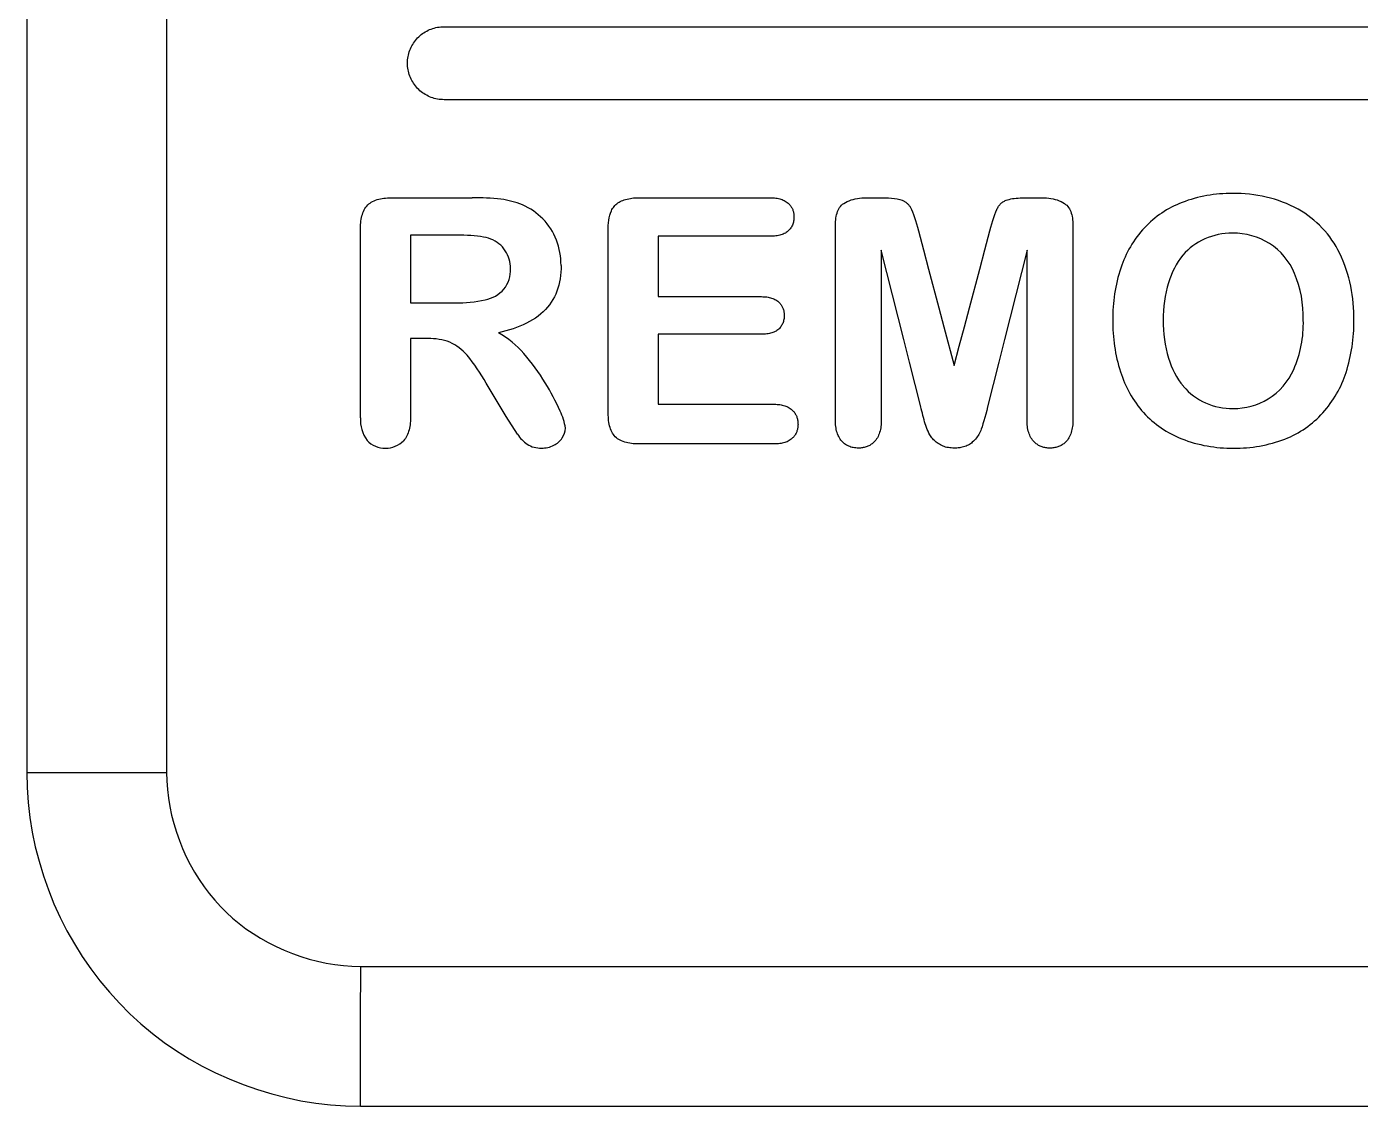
# Model space of a CAD drawing. Extents: x 0 to 290, y 0 to 931.
# Drawn here: x 182.75 to 189.14, y 790.02 to 795.19 of the extents above; entities that cross this region are included whole.
import ezdxf

# ---------------------------------------------------------------- set-up
doc = ezdxf.new("R2010")
doc.units = 0
doc.layers.add('-15N-THT. THIẾT BỊ ĐÓNG MỞ', color=40, linetype='CONTINUOUS')

# ---------------------------------------------------------------- blocks, each defined once
blk = doc.blocks.new('06 - N - SC VSD ATV630D55~D90N4')
at = {"layer": '-15N-THT. THIẾT BỊ ĐÓNG MỞ'}
for p, q in [((37.7499, 332.72), (37.7499, 325.92)), ((38.4207, 332.7194), (38.4207, 325.92)), ((39.711, 329.4906), (39.7187, 329.4922)), ((39.7187, 329.4922), (39.7265, 329.4934)), ((39.7265, 329.4934), (39.7343, 329.4943)), ((39.7343, 329.4943), (39.7421, 329.4948)), ((39.7421, 329.4948), (39.75, 329.495)), ((39.75, 329.495), (45.75, 329.495)), ((39.6085, 329.4229), (39.6132, 329.4291)), ((39.6132, 329.4291), (39.6182, 329.4352)), ((39.6182, 329.4352), (39.6235, 329.441)), ((39.6235, 329.441), (39.6291, 329.4465)), ((39.6291, 329.4465), (39.6348, 329.4518)), ((39.6348, 329.4518), (39.6409, 329.4568)), ((39.6409, 329.4568), (39.6471, 329.4615)), ((39.6471, 329.4615), (39.6535, 329.466)), ((39.6535, 329.466), (39.6602, 329.4701)), ((39.6602, 329.4701), (39.667, 329.474)), ((39.667, 329.474), (39.674, 329.4776)), ((39.674, 329.4776), (39.6811, 329.4808)), ((39.6811, 329.4808), (39.6884, 329.4838)), ((39.6884, 329.4838), (39.6958, 329.4864)), ((39.6958, 329.4864), (39.7034, 329.4886)), ((39.7034, 329.4886), (39.711, 329.4906)), ((39.5794, 329.359), (39.5814, 329.3666)), ((39.5814, 329.3666), (39.5836, 329.3741)), ((39.5836, 329.3741), (39.5862, 329.3816)), ((39.5862, 329.3816), (39.5892, 329.3888)), ((39.5892, 329.3888), (39.5924, 329.396)), ((39.5924, 329.396), (39.596, 329.403)), ((39.596, 329.403), (39.5998, 329.4098)), ((39.5998, 329.4098), (39.604, 329.4165)), ((39.604, 329.4165), (39.6085, 329.4229)), ((39.575, 329.32), (39.5752, 329.3279)), ((39.5752, 329.3121), (39.575, 329.32)), ((39.575, 329.32), (39.575, 329.32)), ((39.5752, 329.3279), (39.5757, 329.3357)), ((39.5757, 329.3043), (39.5752, 329.3121)), ((39.5757, 329.3357), (39.5766, 329.3435)), ((39.5766, 329.2965), (39.5757, 329.3043)), ((39.5766, 329.3435), (39.5778, 329.3513)), ((39.5778, 329.3513), (39.5794, 329.359)), ((39.5778, 329.2887), (39.5766, 329.2965)), ((39.5794, 329.281), (39.5778, 329.2887)), ((39.5814, 329.2734), (39.5794, 329.281)), ((39.5836, 329.2659), (39.5814, 329.2734)), ((39.5862, 329.2584), (39.5836, 329.2659)), ((39.5892, 329.2511), (39.5862, 329.2584)), ((39.5924, 329.244), (39.5892, 329.2511)), ((39.596, 329.237), (39.5924, 329.244)), ((39.5998, 329.2302), (39.596, 329.237)), ((39.604, 329.2235), (39.5998, 329.2302)), ((39.6085, 329.2171), (39.604, 329.2235)), ((39.6132, 329.2109), (39.6085, 329.2171)), ((39.6182, 329.2048), (39.6132, 329.2109)), ((39.6235, 329.1991), (39.6182, 329.2048)), ((39.6291, 329.1935), (39.6235, 329.1991)), ((39.6348, 329.1882), (39.6291, 329.1935)), ((39.6409, 329.1832), (39.6348, 329.1882)), ((39.6471, 329.1785), (39.6409, 329.1832)), ((39.6535, 329.174), (39.6471, 329.1785)), ((39.6602, 329.1698), (39.6535, 329.174)), ((39.667, 329.166), (39.6602, 329.1698)), ((39.674, 329.1624), (39.667, 329.166)), ((39.6811, 329.1592), (39.674, 329.1624)), ((39.6884, 329.1562), (39.6811, 329.1592)), ((39.6958, 329.1536), (39.6884, 329.1562)), ((39.7034, 329.1514), (39.6958, 329.1536)), ((39.711, 329.1495), (39.7034, 329.1514)), ((39.7187, 329.1479), (39.711, 329.1495)), ((39.7265, 329.1466), (39.7187, 329.1479)), ((39.7343, 329.1457), (39.7265, 329.1466)), ((39.7421, 329.1452), (39.7343, 329.1457)), ((39.75, 329.145), (39.7421, 329.1452)), ((45.75, 329.145), (39.75, 329.145)), ((39.75, 329.145), (39.75, 329.145)), ((39.4148, 328.6604), (39.4219, 328.6634)), ((39.4219, 328.6634), (39.4293, 328.6659)), ((39.4293, 328.6659), (39.437, 328.6681)), ((39.437, 328.6681), (39.445, 328.67)), ((39.445, 328.67), (39.4532, 328.6716)), ((39.4532, 328.6716), (39.4615, 328.6728)), ((39.4615, 328.6728), (39.4701, 328.6737)), ((39.4701, 328.6737), (39.4788, 328.6744)), ((39.4788, 328.6744), (39.4876, 328.6747)), ((39.4876, 328.6747), (39.4965, 328.6749)), ((39.4965, 328.6749), (39.8852, 328.6749)), ((39.4965, 328.6749), (39.4965, 328.6749)), ((39.8852, 328.6749), (39.8852, 328.6749)), ((40.0228, 328.6676), (40.0228, 328.6676)), ((40.5999, 328.6596), (40.6065, 328.6623)), ((40.6065, 328.6623), (40.6133, 328.6647)), ((40.6133, 328.6647), (40.6204, 328.6669)), ((40.6204, 328.6669), (40.6277, 328.6688)), ((40.6277, 328.6688), (40.6352, 328.6705)), ((40.6352, 328.6705), (40.643, 328.6718)), ((40.643, 328.6718), (40.6508, 328.673)), ((40.6508, 328.673), (40.6589, 328.6738)), ((40.6589, 328.6738), (40.667, 328.6744)), ((40.667, 328.6744), (40.6753, 328.6748)), ((40.6753, 328.6748), (40.6836, 328.6749)), ((40.6836, 328.6749), (41.3146, 328.6749)), ((40.6836, 328.6749), (40.6836, 328.6749)), ((41.3146, 328.6749), (41.3212, 328.6748)), ((41.3146, 328.6749), (41.3146, 328.6749)), ((41.3212, 328.6748), (41.3278, 328.6745)), ((41.3278, 328.6745), (41.3342, 328.674)), ((41.3342, 328.674), (41.3406, 328.6733)), ((41.3406, 328.6733), (41.3468, 328.6724)), ((41.3468, 328.6724), (41.3529, 328.6713)), ((41.3529, 328.6713), (41.3588, 328.6698)), ((41.3588, 328.6698), (41.3646, 328.6682)), ((41.3646, 328.6682), (41.3702, 328.6663)), ((41.3702, 328.6663), (41.3756, 328.6641)), ((41.3756, 328.6641), (41.3808, 328.6617)), ((41.3808, 328.6617), (41.3858, 328.6589)), ((41.6917, 328.6609), (41.7011, 328.6643)), ((41.7011, 328.6643), (41.7108, 328.6672)), ((41.7108, 328.6672), (41.7209, 328.6696)), ((41.7209, 328.6696), (41.7313, 328.6716)), ((41.7313, 328.6716), (41.7419, 328.673)), ((41.7419, 328.673), (41.7528, 328.6741)), ((41.7528, 328.6741), (41.7638, 328.6747)), ((41.7638, 328.6747), (41.7749, 328.6749)), ((41.7749, 328.6749), (41.849, 328.6749)), ((41.7749, 328.6749), (41.7749, 328.6749)), ((41.849, 328.6749), (41.8647, 328.6747)), ((41.849, 328.6749), (41.849, 328.6749)), ((41.8647, 328.6747), (41.88, 328.6741)), ((41.88, 328.6741), (41.8948, 328.6731)), ((41.8948, 328.6731), (41.909, 328.6715)), ((41.909, 328.6715), (41.9224, 328.6693)), ((41.9224, 328.6693), (41.9347, 328.6664)), ((41.9347, 328.6664), (41.9456, 328.6628)), ((41.9456, 328.6628), (41.9487, 328.6615)), ((41.9456, 328.6628), (41.9456, 328.6628)), ((41.9487, 328.6615), (41.9517, 328.6601)), ((42.436, 328.6593), (42.4398, 328.6611)), ((42.4398, 328.6611), (42.4438, 328.6628)), ((42.4438, 328.6628), (42.4506, 328.6652)), ((42.4438, 328.6628), (42.4438, 328.6628)), ((42.4506, 328.6652), (42.4579, 328.6673)), ((42.4579, 328.6673), (42.4658, 328.6691)), ((42.4658, 328.6691), (42.4741, 328.6706)), ((42.4741, 328.6706), (42.4829, 328.6718)), ((42.4829, 328.6718), (42.492, 328.6728)), ((42.492, 328.6728), (42.5014, 328.6736)), ((42.5014, 328.6736), (42.5111, 328.6742)), ((42.5111, 328.6742), (42.5209, 328.6746)), ((42.5209, 328.6746), (42.531, 328.6748)), ((42.531, 328.6748), (42.5411, 328.6749)), ((42.5411, 328.6749), (42.6152, 328.6749)), ((42.5411, 328.6749), (42.5411, 328.6749)), ((42.6152, 328.6749), (42.6263, 328.6747)), ((42.6152, 328.6749), (42.6152, 328.6749)), ((42.6263, 328.6747), (42.6372, 328.6741)), ((42.6372, 328.6741), (42.6479, 328.673)), ((42.6479, 328.673), (42.6584, 328.6716)), ((42.6584, 328.6716), (42.6687, 328.6695)), ((42.6687, 328.6695), (42.6788, 328.6671)), ((42.6788, 328.6671), (42.6885, 328.6642)), ((42.6885, 328.6642), (42.6979, 328.6607)), ((43.5287, 328.695), (43.5287, 328.695)), ((39.3586, 328.5952), (39.3612, 328.6026)), ((39.3612, 328.6026), (39.3641, 328.6098)), ((39.3641, 328.6098), (39.3674, 328.6166)), ((39.3674, 328.6166), (39.3711, 328.6232)), ((39.3711, 328.6232), (39.3752, 328.6293)), ((39.3752, 328.6293), (39.3797, 328.635)), ((39.3797, 328.635), (39.3846, 328.6402)), ((39.3846, 328.6402), (39.3898, 328.6451)), ((39.3846, 328.6403), (39.3846, 328.6403)), ((39.3898, 328.6451), (39.3955, 328.6495)), ((39.3955, 328.6495), (39.4015, 328.6535)), ((39.4015, 328.6535), (39.408, 328.6572)), ((39.408, 328.6572), (39.4148, 328.6604)), ((40.1259, 328.6404), (40.1259, 328.6404)), ((40.5443, 328.5907), (40.5478, 328.6018)), ((40.5478, 328.6018), (40.5521, 328.6122)), ((40.5521, 328.6122), (40.5549, 328.6179)), ((40.5521, 328.6123), (40.5521, 328.6123)), ((40.5549, 328.6179), (40.558, 328.6233)), ((40.558, 328.6233), (40.5615, 328.6285)), ((40.5615, 328.6285), (40.5653, 328.6334)), ((40.5653, 328.6334), (40.5694, 328.6381)), ((40.5694, 328.6381), (40.5738, 328.6424)), ((40.5738, 328.6424), (40.5785, 328.6465)), ((40.5785, 328.6465), (40.5835, 328.6503)), ((40.5835, 328.6503), (40.5887, 328.6537)), ((40.5887, 328.6537), (40.5942, 328.6568)), ((40.5942, 328.6568), (40.5999, 328.6596)), ((40.5999, 328.6596), (40.5999, 328.6596)), ((41.3858, 328.6589), (41.3905, 328.6559)), ((41.3905, 328.6559), (41.3949, 328.6526)), ((41.3949, 328.6526), (41.3991, 328.6491)), ((41.3991, 328.6491), (41.4019, 328.6464)), ((41.3991, 328.6491), (41.3991, 328.6491)), ((41.4019, 328.6464), (41.4046, 328.6437)), ((41.4046, 328.6437), (41.4072, 328.6407)), ((41.4072, 328.6407), (41.4096, 328.6377)), ((41.4096, 328.6377), (41.4119, 328.6347)), ((41.4119, 328.6347), (41.414, 328.6315)), ((41.414, 328.6315), (41.416, 328.6283)), ((41.416, 328.6283), (41.4178, 328.6249)), ((41.4178, 328.6249), (41.4195, 328.6215)), ((41.4195, 328.6215), (41.421, 328.618)), ((41.421, 328.618), (41.4223, 328.6144)), ((41.4223, 328.6144), (41.4235, 328.6106)), ((41.4235, 328.6106), (41.4245, 328.6069)), ((41.4245, 328.6069), (41.4254, 328.6031)), ((41.4254, 328.6031), (41.4261, 328.5992)), ((41.4261, 328.5992), (41.4266, 328.5952)), ((41.6314, 328.5938), (41.6335, 328.6014)), ((41.6335, 328.6014), (41.636, 328.6086)), ((41.636, 328.6086), (41.6389, 328.6155)), ((41.6389, 328.6155), (41.6423, 328.6219)), ((41.6423, 328.6219), (41.6462, 328.628)), ((41.6462, 328.628), (41.6505, 328.6337)), ((41.6505, 328.6337), (41.6553, 328.6389)), ((41.6553, 328.6389), (41.6605, 328.6436)), ((41.6605, 328.6436), (41.6662, 328.6477)), ((41.6662, 328.6477), (41.6743, 328.6526)), ((41.6662, 328.6477), (41.6662, 328.6477)), ((41.6743, 328.6526), (41.6828, 328.657)), ((41.6828, 328.657), (41.6917, 328.6609)), ((41.9517, 328.6601), (41.9547, 328.6585)), ((41.9547, 328.6585), (41.9576, 328.6568)), ((41.9576, 328.6568), (41.9605, 328.6551)), ((41.9605, 328.6551), (41.9632, 328.6532)), ((41.9632, 328.6532), (41.9659, 328.6512)), ((41.9659, 328.6512), (41.9685, 328.6491)), ((41.9685, 328.6491), (41.971, 328.6469)), ((41.971, 328.6469), (41.9734, 328.6446)), ((41.9734, 328.6446), (41.9757, 328.6421)), ((41.9757, 328.6421), (41.9779, 328.6396)), ((41.9779, 328.6396), (41.98, 328.637)), ((41.98, 328.637), (41.982, 328.6343)), ((41.982, 328.6343), (41.984, 328.6315)), ((41.984, 328.6315), (41.9858, 328.6285)), ((41.9858, 328.6285), (41.9875, 328.6255)), ((41.9875, 328.6255), (41.9891, 328.6225)), ((41.9891, 328.6225), (41.9906, 328.6194)), ((41.9906, 328.6194), (41.9955, 328.6078)), ((41.9906, 328.6193), (41.9906, 328.6193)), ((41.9955, 328.6078), (42.0003, 328.5949)), ((42.3897, 328.5948), (42.3946, 328.6078)), ((42.3946, 328.6078), (42.3995, 328.6194)), ((42.3995, 328.6194), (42.4014, 328.6233)), ((42.3995, 328.6193), (42.3995, 328.6193)), ((42.4014, 328.6233), (42.4035, 328.6271)), ((42.4035, 328.6271), (42.4057, 328.6308)), ((42.4057, 328.6308), (42.408, 328.6344)), ((42.408, 328.6344), (42.4106, 328.6378)), ((42.4106, 328.6378), (42.4132, 328.6411)), ((42.4132, 328.6411), (42.416, 328.6442)), ((42.416, 328.6442), (42.419, 328.6471)), ((42.419, 328.6471), (42.4221, 328.6499)), ((42.4221, 328.6499), (42.4254, 328.6525)), ((42.4254, 328.6525), (42.4288, 328.655)), ((42.4288, 328.655), (42.4324, 328.6572)), ((42.4324, 328.6572), (42.436, 328.6593)), ((42.6979, 328.6607), (42.707, 328.6567)), ((42.707, 328.6567), (42.7156, 328.6523)), ((42.7156, 328.6523), (42.7237, 328.6473)), ((42.7237, 328.6473), (42.7293, 328.6432)), ((42.7237, 328.6473), (42.7237, 328.6473)), ((42.7293, 328.6432), (42.7345, 328.6387)), ((42.7345, 328.6387), (42.7393, 328.6335)), ((42.7393, 328.6335), (42.7436, 328.6279)), ((42.7436, 328.6279), (42.7474, 328.6218)), ((42.7474, 328.6218), (42.7509, 328.6153)), ((42.7509, 328.6153), (42.7538, 328.6084)), ((42.7538, 328.6084), (42.7564, 328.6012)), ((42.7564, 328.6012), (42.7585, 328.5937)), ((43.2872, 328.6523), (43.2872, 328.6523)), ((43.8434, 328.6202), (43.8434, 328.6202)), ((39.35, 328.5284), (39.3501, 328.5373)), ((39.3501, 328.5373), (39.3505, 328.5461)), ((39.3505, 328.5461), (39.3511, 328.5547)), ((39.3511, 328.5547), (39.352, 328.5632)), ((39.352, 328.5632), (39.3532, 328.5715)), ((39.3532, 328.5715), (39.3547, 328.5796)), ((39.3547, 328.5796), (39.3565, 328.5875)), ((39.3565, 328.5875), (39.3586, 328.5952)), ((40.2238, 328.5733), (40.2238, 328.5733)), ((40.5371, 328.5284), (40.5374, 328.5415)), ((40.5374, 328.5415), (40.5382, 328.5543)), ((40.5382, 328.5543), (40.5396, 328.5669)), ((40.5396, 328.5669), (40.5416, 328.579)), ((40.5416, 328.579), (40.5443, 328.5907)), ((41.4148, 328.5347), (41.4121, 328.5304)), ((41.4172, 328.539), (41.4148, 328.5347)), ((41.4194, 328.5434), (41.4172, 328.539)), ((41.4213, 328.548), (41.4194, 328.5434)), ((41.4229, 328.5527), (41.4213, 328.548)), ((41.4243, 328.5575), (41.4229, 328.5527)), ((41.4254, 328.5625), (41.4243, 328.5575)), ((41.4262, 328.5675), (41.4254, 328.5625)), ((41.4268, 328.5727), (41.4262, 328.5675)), ((41.4266, 328.5952), (41.427, 328.5912)), ((41.4271, 328.5779), (41.4268, 328.5727)), ((41.427, 328.5912), (41.4272, 328.5872)), ((41.4273, 328.5831), (41.4271, 328.5779)), ((41.4272, 328.5872), (41.4273, 328.5831)), ((41.4273, 328.5831), (41.4273, 328.5831)), ((41.6261, 328.5437), (41.6262, 328.5524)), ((41.6261, 327.6101), (41.6261, 328.5437)), ((41.6261, 328.5437), (41.6261, 328.5437)), ((41.6262, 328.5524), (41.6266, 328.561)), ((41.6266, 328.561), (41.6273, 328.5695)), ((41.6273, 328.5695), (41.6283, 328.5778)), ((41.6283, 328.5778), (41.6297, 328.5859)), ((41.6297, 328.5859), (41.6314, 328.5938)), ((42.0003, 328.5949), (42.005, 328.5807)), ((42.005, 328.5807), (42.0097, 328.5657)), ((42.0097, 328.5657), (42.0144, 328.55)), ((42.0144, 328.55), (42.019, 328.5337)), ((42.019, 328.5337), (42.0236, 328.5171)), ((42.3665, 328.5171), (42.371, 328.5338)), ((42.371, 328.5338), (42.3756, 328.55)), ((42.3756, 328.55), (42.3802, 328.5657)), ((42.3802, 328.5657), (42.3849, 328.5807)), ((42.3849, 328.5807), (42.3897, 328.5948)), ((42.7585, 328.5937), (42.7603, 328.5859)), ((42.7603, 328.5859), (42.7617, 328.5777)), ((42.7617, 328.5777), (42.7628, 328.5694)), ((42.7628, 328.5694), (42.7635, 328.561)), ((42.7635, 328.561), (42.7639, 328.5524)), ((42.7639, 328.5524), (42.7641, 328.5437)), ((42.7641, 328.5437), (42.7641, 327.6101)), ((42.7641, 328.5437), (42.7641, 328.5437)), ((39.35, 327.6206), (39.35, 328.5284)), ((39.35, 328.5284), (39.35, 328.5284)), ((39.589, 328.4954), (39.589, 328.4954)), ((39.589, 328.4954), (39.589, 328.1711)), ((39.8096, 328.4954), (39.589, 328.4954)), ((39.8096, 328.4954), (39.8096, 328.4954)), ((39.8273, 328.4953), (39.8096, 328.4954)), ((39.8447, 328.495), (39.8273, 328.4953)), ((39.8618, 328.4944), (39.8447, 328.495)), ((39.8785, 328.4935), (39.8618, 328.4944)), ((39.8948, 328.4924), (39.8785, 328.4935)), ((39.9104, 328.4909), (39.8948, 328.4924)), ((39.9254, 328.4891), (39.9104, 328.4909)), ((39.9394, 328.4868), (39.9254, 328.4891)), ((39.9523, 328.4841), (39.9394, 328.4868)), ((39.964, 328.4809), (39.9523, 328.4841)), ((39.9743, 328.4772), (39.964, 328.4809)), ((39.9743, 328.4772), (39.9743, 328.4772)), ((40.2884, 328.4721), (40.2884, 328.4721)), ((40.5371, 327.6415), (40.5371, 328.5284)), ((40.5371, 328.5284), (40.5371, 328.5284)), ((41.3146, 328.4906), (40.7762, 328.4906)), ((40.7762, 328.4906), (40.7762, 328.2009)), ((40.7762, 328.4906), (40.7762, 328.4906)), ((41.3212, 328.4906), (41.3146, 328.4906)), ((41.3146, 328.4906), (41.3146, 328.4906)), ((41.3277, 328.4909), (41.3212, 328.4906)), ((41.3342, 328.4914), (41.3277, 328.4909)), ((41.3405, 328.4921), (41.3342, 328.4914)), ((41.3468, 328.4929), (41.3405, 328.4921)), ((41.3529, 328.494), (41.3468, 328.4929)), ((41.3589, 328.4953), (41.3529, 328.494)), ((41.3647, 328.4969), (41.3589, 328.4953)), ((41.3704, 328.4988), (41.3647, 328.4969)), ((41.3758, 328.5008), (41.3704, 328.4988)), ((41.3809, 328.5032), (41.3758, 328.5008)), ((41.3859, 328.5058), (41.3809, 328.5032)), ((41.3905, 328.5088), (41.3859, 328.5058)), ((41.395, 328.512), (41.3905, 328.5088)), ((41.3991, 328.5156), (41.395, 328.512)), ((41.4027, 328.519), (41.3991, 328.5156)), ((41.3991, 328.5155), (41.3991, 328.5155)), ((41.4061, 328.5226), (41.4027, 328.519)), ((41.4092, 328.5265), (41.4061, 328.5226)), ((41.4121, 328.5304), (41.4092, 328.5265)), ((42.0236, 328.5171), (42.0481, 328.4248)), ((42.0236, 328.5171), (42.0236, 328.5171)), ((42.342, 328.4248), (42.3665, 328.5171)), ((42.3665, 328.5171), (42.3665, 328.5171)), ((43.1067, 328.531), (43.1067, 328.531)), ((43.3959, 328.4777), (43.3959, 328.4777)), ((43.5287, 328.5051), (43.5287, 328.5051)), ((40.0435, 328.4212), (40.0435, 328.4212)), ((41.8458, 328.4246), (41.8458, 328.4246)), ((41.8998, 328.2098), (41.8458, 328.4245)), ((41.8458, 328.4245), (41.8458, 327.6101)), ((42.0481, 328.4248), (42.0726, 328.3325)), ((42.3175, 328.3325), (42.342, 328.4248)), ((42.5444, 328.4245), (42.4903, 328.2098)), ((42.5444, 328.4246), (42.5444, 328.4246)), ((42.5444, 327.6101), (42.5444, 328.4245)), ((43.7065, 328.456), (43.7065, 328.456)), ((44.043, 328.4085), (44.043, 328.4085)), ((40.311, 328.3505), (40.3107, 328.3343)), ((40.311, 328.3505), (40.311, 328.3505)), ((43.2914, 328.3995), (43.2914, 328.3995)), ((40.0687, 328.3352), (40.0687, 328.3352)), ((40.3061, 328.2867), (40.3033, 328.2714)), ((40.3083, 328.3024), (40.3061, 328.2867)), ((40.3098, 328.3182), (40.3083, 328.3024)), ((40.3107, 328.3343), (40.3098, 328.3182)), ((42.0726, 328.3325), (42.1216, 328.1478)), ((42.2685, 328.1478), (42.3175, 328.3325)), ((42.9935, 328.3377), (42.9935, 328.3377)), ((43.826, 328.3125), (43.826, 328.3125)), ((40.0373, 328.2362), (40.0373, 328.2362)), ((40.2852, 328.2135), (40.2788, 328.2)), ((40.2908, 328.2275), (40.2852, 328.2135)), ((40.2957, 328.2418), (40.2908, 328.2275)), ((40.2999, 328.2564), (40.2957, 328.2418)), ((40.3033, 328.2714), (40.2999, 328.2564)), ((43.222, 328.2676), (43.222, 328.2676)), ((39.589, 328.1711), (39.589, 328.1711)), ((39.589, 328.1711), (39.8031, 328.1711)), ((39.8031, 328.1711), (39.8031, 328.1711)), ((39.948, 328.1856), (39.948, 328.1856)), ((40.2462, 328.1505), (40.2363, 328.1395)), ((40.2554, 328.1621), (40.2462, 328.1505)), ((40.2639, 328.1742), (40.2554, 328.1621)), ((40.2717, 328.1869), (40.2639, 328.1742)), ((40.2788, 328.2), (40.2717, 328.1869)), ((40.7762, 328.2009), (41.2719, 328.2009)), ((40.7762, 328.2008), (40.7762, 328.2008)), ((41.2719, 328.2009), (41.2783, 328.2007)), ((41.2719, 328.2008), (41.2719, 328.2008)), ((41.2783, 328.2007), (41.2846, 328.2004)), ((41.2846, 328.2004), (41.2908, 328.1999)), ((41.2908, 328.1999), (41.2969, 328.1993)), ((41.2969, 328.1993), (41.3029, 328.1984)), ((41.3029, 328.1984), (41.3087, 328.1972)), ((41.3087, 328.1972), (41.3144, 328.1958)), ((41.3144, 328.1958), (41.32, 328.1943)), ((41.32, 328.1943), (41.3254, 328.1924)), ((41.3254, 328.1924), (41.3306, 328.1903)), ((41.3306, 328.1903), (41.3356, 328.1879)), ((41.3356, 328.1879), (41.3404, 328.1853)), ((41.3404, 328.1853), (41.345, 328.1824)), ((41.345, 328.1824), (41.3492, 328.1792)), ((41.3492, 328.1792), (41.3532, 328.1759)), ((41.3532, 328.1759), (41.3559, 328.1733)), ((41.3532, 328.1759), (41.3532, 328.1759)), ((41.3559, 328.1733), (41.3586, 328.1706)), ((41.3586, 328.1706), (41.361, 328.1678)), ((41.361, 328.1678), (41.3634, 328.1649)), ((41.3634, 328.1649), (41.3656, 328.1619)), ((41.3656, 328.1619), (41.3677, 328.1588)), ((41.3677, 328.1588), (41.3696, 328.1556)), ((41.3696, 328.1556), (41.3713, 328.1523)), ((41.3713, 328.1523), (41.3729, 328.149)), ((41.9268, 328.1024), (41.8998, 328.2098)), ((42.4903, 328.2098), (42.4633, 328.1024)), ((40.1741, 328.0894), (40.1598, 328.081)), ((40.1878, 328.0983), (40.1741, 328.0894)), ((40.2009, 328.1078), (40.1878, 328.0983)), ((40.2134, 328.1178), (40.2009, 328.1078)), ((40.2252, 328.1283), (40.2134, 328.1178)), ((40.2363, 328.1395), (40.2252, 328.1283)), ((40.2363, 328.1395), (40.2363, 328.1395)), ((41.3729, 328.149), (41.3744, 328.1455)), ((41.3744, 328.1455), (41.3757, 328.142)), ((41.3757, 328.142), (41.3769, 328.1384)), ((41.3778, 328.0867), (41.3765, 328.082)), ((41.3769, 328.1384), (41.3779, 328.1347)), ((41.3788, 328.0915), (41.3778, 328.0867)), ((41.3779, 328.1347), (41.3787, 328.1309)), ((41.3787, 328.1309), (41.3794, 328.1271)), ((41.3796, 328.0964), (41.3788, 328.0915)), ((41.3794, 328.1271), (41.3799, 328.1233)), ((41.3802, 328.1013), (41.3796, 328.0964)), ((41.3799, 328.1233), (41.3803, 328.1194)), ((41.3805, 328.1064), (41.3802, 328.1013)), ((41.3803, 328.1194), (41.3805, 328.1155)), ((41.3805, 328.1155), (41.3806, 328.1115)), ((41.3806, 328.1115), (41.3805, 328.1064)), ((41.3806, 328.1115), (41.3806, 328.1115)), ((41.9538, 327.995), (41.9268, 328.1024)), ((42.1216, 328.1478), (42.1461, 328.0555)), ((42.244, 328.0555), (42.2685, 328.1478)), ((42.4633, 328.1024), (42.4363, 327.995)), ((42.9548, 328.0882), (42.9548, 328.0882)), ((43.1971, 328.0882), (43.1971, 328.0882)), ((43.8683, 328.0882), (43.8683, 328.0882)), ((44.1106, 328.0865), (44.1106, 328.0865)), ((40.0288, 328.0319), (40.0108, 328.0278)), ((40.0108, 328.0278), (40.0108, 328.0278)), ((40.0465, 328.0365), (40.0288, 328.0319)), ((40.0639, 328.0414), (40.0465, 328.0365)), ((40.081, 328.0468), (40.0639, 328.0414)), ((40.0976, 328.0527), (40.081, 328.0468)), ((40.1139, 328.059), (40.0976, 328.0527)), ((40.1297, 328.0658), (40.1139, 328.059)), ((40.145, 328.0732), (40.1297, 328.0658)), ((40.1598, 328.081), (40.145, 328.0732)), ((41.2973, 328.022), (41.2911, 328.0214)), ((41.3034, 328.0229), (41.2973, 328.022)), ((41.3094, 328.024), (41.3034, 328.0229)), ((41.3152, 328.0253), (41.3094, 328.024)), ((41.3208, 328.0269), (41.3152, 328.0253)), ((41.3263, 328.0287), (41.3208, 328.0269)), ((41.3315, 328.0308), (41.3263, 328.0287)), ((41.3365, 328.0332), (41.3315, 328.0308)), ((41.3413, 328.0359), (41.3365, 328.0332)), ((41.3458, 328.0388), (41.3413, 328.0359)), ((41.3501, 328.042), (41.3458, 328.0388)), ((41.354, 328.0455), (41.3501, 328.042)), ((41.3574, 328.0489), (41.354, 328.0455)), ((41.354, 328.0455), (41.354, 328.0455)), ((41.3607, 328.0525), (41.3574, 328.0489)), ((41.3637, 328.0563), (41.3607, 328.0525)), ((41.3664, 328.0603), (41.3637, 328.0563)), ((41.3689, 328.0644), (41.3664, 328.0603)), ((41.3712, 328.0686), (41.3689, 328.0644)), ((41.3733, 328.0729), (41.3712, 328.0686)), ((41.375, 328.0774), (41.3733, 328.0729)), ((41.3765, 328.082), (41.375, 328.0774)), ((42.1461, 328.0555), (42.1951, 327.8708)), ((42.2196, 327.9632), (42.244, 328.0555)), ((39.6727, 327.9996), (39.589, 327.9996)), ((39.589, 327.9996), (39.589, 327.6206)), ((39.589, 327.9996), (39.589, 327.9996)), ((39.6727, 327.9996), (39.6727, 327.9996)), ((39.7781, 327.9826), (39.7781, 327.9826)), ((41.2719, 328.0206), (40.7762, 328.0206)), ((40.7762, 328.0206), (40.7762, 327.6849)), ((40.7762, 328.0206), (40.7762, 328.0206)), ((41.2784, 328.0206), (41.2719, 328.0206)), ((41.2719, 328.0206), (41.2719, 328.0206)), ((41.2848, 328.0209), (41.2784, 328.0206)), ((41.2911, 328.0214), (41.2848, 328.0209)), ((41.9809, 327.8876), (41.9538, 327.995)), ((42.1951, 327.8708), (42.2196, 327.9632)), ((42.4363, 327.995), (42.4093, 327.8876)), ((39.8603, 327.9199), (39.8603, 327.9199)), ((40.1321, 327.9278), (40.1321, 327.9278)), ((43.2219, 327.9062), (43.2219, 327.9062)), ((42.0079, 327.7803), (41.9809, 327.8876)), ((42.1951, 327.8709), (42.1951, 327.8709)), ((42.4093, 327.8876), (42.3823, 327.7803)), ((42.9917, 327.841), (42.9917, 327.841)), ((43.8226, 327.8523), (43.8226, 327.8523)), ((44.0733, 327.8379), (44.0733, 327.8379)), ((40.0486, 327.627), (39.9528, 327.7863)), ((39.9528, 327.7863), (39.9528, 327.7863)), ((40.2353, 327.7872), (40.2353, 327.7872)), ((42.0349, 327.6728), (42.0079, 327.7803)), ((42.3823, 327.7803), (42.3552, 327.6728)), ((43.2937, 327.7711), (43.2937, 327.7711)), ((43.7001, 327.7107), (43.7001, 327.7107)), ((40.3061, 327.6527), (40.3061, 327.6527)), ((40.5372, 327.6326), (40.5371, 327.6415)), ((40.5371, 327.6415), (40.5371, 327.6415)), ((40.7762, 327.6849), (41.3331, 327.6849)), ((40.7762, 327.6849), (40.7762, 327.6849)), ((41.3331, 327.6849), (41.3397, 327.6849)), ((41.3331, 327.6849), (41.3331, 327.6849)), ((41.3397, 327.6849), (41.3462, 327.6846)), ((41.3462, 327.6846), (41.3526, 327.6841)), ((41.3526, 327.6841), (41.3589, 327.6833)), ((41.3589, 327.6833), (41.3651, 327.6824)), ((41.3651, 327.6824), (41.3711, 327.6812)), ((41.3711, 327.6812), (41.377, 327.6797)), ((41.377, 327.6797), (41.3828, 327.678)), ((41.3828, 327.678), (41.3884, 327.6761)), ((41.3884, 327.6761), (41.3938, 327.6738)), ((41.3938, 327.6738), (41.3991, 327.6713)), ((41.3991, 327.6713), (41.4041, 327.6684)), ((41.4041, 327.6684), (41.4088, 327.6654)), ((41.4088, 327.6654), (41.4134, 327.662)), ((41.4134, 327.662), (41.4176, 327.6584)), ((41.4176, 327.6584), (41.4206, 327.6556)), ((41.4176, 327.6584), (41.4176, 327.6584)), ((41.4206, 327.6556), (41.4234, 327.6526)), ((41.4234, 327.6526), (41.426, 327.6496)), ((41.426, 327.6496), (41.4286, 327.6465)), ((41.4286, 327.6465), (41.4309, 327.6432)), ((41.4309, 327.6432), (41.4331, 327.6399)), ((41.4331, 327.6399), (41.4352, 327.6365)), ((42.0349, 327.6729), (42.0349, 327.6729)), ((42.0376, 327.6624), (42.0349, 327.6728)), ((42.0402, 327.652), (42.0376, 327.6624)), ((42.0428, 327.6417), (42.0402, 327.652)), ((42.0454, 327.6315), (42.0428, 327.6417)), ((42.3463, 327.6384), (42.3419, 327.6219)), ((42.3508, 327.6554), (42.3463, 327.6384)), ((42.3552, 327.6728), (42.3508, 327.6554)), ((42.3552, 327.6729), (42.3552, 327.6729)), ((43.1025, 327.6451), (43.1025, 327.6451)), ((43.3999, 327.6914), (43.3999, 327.6914)), ((43.5319, 327.6648), (43.5319, 327.6648)), ((43.9623, 327.6441), (43.9623, 327.6441)), ((39.35, 327.6206), (39.35, 327.6206)), ((39.5859, 327.5784), (39.5844, 327.5704)), ((39.5871, 327.5865), (39.5859, 327.5784)), ((39.5879, 327.5948), (39.5871, 327.5865)), ((39.5886, 327.6033), (39.5879, 327.5948)), ((39.5889, 327.6119), (39.5886, 327.6033)), ((39.589, 327.6205), (39.5889, 327.6119)), ((39.589, 327.6206), (39.589, 327.6206)), ((40.1017, 327.5417), (40.0486, 327.627)), ((40.0486, 327.627), (40.0486, 327.627)), ((40.5376, 327.6238), (40.5372, 327.6326)), ((40.5382, 327.6152), (40.5376, 327.6238)), ((40.5391, 327.6066), (40.5382, 327.6152)), ((40.5403, 327.5983), (40.5391, 327.6066)), ((40.5418, 327.59), (40.5403, 327.5983)), ((40.5436, 327.582), (40.5418, 327.59)), ((40.5457, 327.5743), (40.5436, 327.582)), ((41.4352, 327.6365), (41.437, 327.633)), ((41.437, 327.633), (41.4387, 327.6294)), ((41.4387, 327.6294), (41.4402, 327.6257)), ((41.4402, 327.6257), (41.4416, 327.6219)), ((41.4416, 327.6219), (41.4428, 327.6181)), ((41.4428, 327.6181), (41.4438, 327.6141)), ((41.4438, 327.6141), (41.4447, 327.6101)), ((41.4447, 327.6101), (41.4454, 327.606)), ((41.4454, 327.606), (41.4459, 327.6019)), ((41.4459, 327.5767), (41.4454, 327.5726)), ((41.4459, 327.6019), (41.4463, 327.5976)), ((41.4463, 327.5808), (41.4459, 327.5767)), ((41.4463, 327.5976), (41.4465, 327.5934)), ((41.4465, 327.5849), (41.4463, 327.5808)), ((41.4465, 327.5934), (41.4466, 327.5892)), ((41.4466, 327.5892), (41.4465, 327.5849)), ((41.4466, 327.5892), (41.4466, 327.5892)), ((41.6262, 327.6021), (41.6261, 327.6101)), ((41.6261, 327.6101), (41.6261, 327.6101)), ((41.6265, 327.5942), (41.6262, 327.6021)), ((41.627, 327.5864), (41.6265, 327.5942)), ((41.6278, 327.5787), (41.627, 327.5864)), ((41.6289, 327.5711), (41.6278, 327.5787)), ((41.8439, 327.579), (41.8428, 327.5716)), ((41.8447, 327.5866), (41.8439, 327.579)), ((41.8453, 327.5943), (41.8447, 327.5866)), ((41.8457, 327.6022), (41.8453, 327.5943)), ((41.8458, 327.6101), (41.8457, 327.6022)), ((41.8458, 327.6101), (41.8458, 327.6101)), ((42.048, 327.6213), (42.0454, 327.6315)), ((42.0506, 327.6112), (42.048, 327.6213)), ((42.0534, 327.6012), (42.0506, 327.6112)), ((42.0562, 327.5918), (42.0534, 327.6012)), ((42.0534, 327.6012), (42.0534, 327.6012)), ((42.0593, 327.5826), (42.0562, 327.5918)), ((42.0626, 327.5735), (42.0593, 327.5826)), ((42.3288, 327.5774), (42.3246, 327.565)), ((42.3331, 327.5912), (42.3288, 327.5774)), ((42.3375, 327.6061), (42.3331, 327.5912)), ((42.3419, 327.6219), (42.3375, 327.6061)), ((42.5445, 327.6022), (42.5444, 327.6101)), ((42.5444, 327.6101), (42.5444, 327.6101)), ((42.5448, 327.5943), (42.5445, 327.6022)), ((42.5453, 327.5866), (42.5448, 327.5943)), ((42.5461, 327.579), (42.5453, 327.5866)), ((42.5472, 327.5715), (42.5461, 327.579)), ((42.7622, 327.579), (42.7611, 327.5716)), ((42.7631, 327.5866), (42.7622, 327.579)), ((42.7636, 327.5943), (42.7631, 327.5866)), ((42.764, 327.6022), (42.7636, 327.5943)), ((42.7641, 327.6101), (42.764, 327.6022)), ((42.7641, 327.6101), (42.7641, 327.6101)), ((39.3814, 327.5119), (39.3814, 327.5119)), ((39.5604, 327.5157), (39.5558, 327.5105)), ((39.5558, 327.5105), (39.5558, 327.5105)), ((39.5647, 327.5215), (39.5604, 327.5157)), ((39.5686, 327.5275), (39.5647, 327.5215)), ((39.5721, 327.534), (39.5686, 327.5275)), ((39.5753, 327.5408), (39.5721, 327.534)), ((39.5781, 327.5478), (39.5753, 327.5408)), ((39.5806, 327.5552), (39.5781, 327.5478)), ((39.5826, 327.5627), (39.5806, 327.5552)), ((39.5844, 327.5704), (39.5826, 327.5627)), ((40.1017, 327.5417), (40.1017, 327.5417)), ((40.3166, 327.524), (40.3166, 327.524)), ((40.3319, 327.5707), (40.3319, 327.5707)), ((40.5482, 327.5668), (40.5457, 327.5743)), ((40.551, 327.5596), (40.5482, 327.5668)), ((40.5542, 327.5528), (40.551, 327.5596)), ((40.5577, 327.5464), (40.5542, 327.5528)), ((40.5617, 327.5403), (40.5577, 327.5464)), ((40.566, 327.5347), (40.5617, 327.5403)), ((40.5707, 327.5294), (40.566, 327.5347)), ((40.5759, 327.5245), (40.5707, 327.5294)), ((40.5707, 327.5294), (40.5707, 327.5294)), ((40.5816, 327.5201), (40.5759, 327.5245)), ((40.5878, 327.516), (40.5816, 327.5201)), ((40.5943, 327.5123), (40.5878, 327.516)), ((40.6013, 327.509), (40.5943, 327.5123)), ((41.4042, 327.5108), (41.3992, 327.508)), ((41.4089, 327.5138), (41.4042, 327.5108)), ((41.4134, 327.5171), (41.4089, 327.5138)), ((41.4176, 327.5207), (41.4134, 327.5171)), ((41.4205, 327.5235), (41.4176, 327.5207)), ((41.4176, 327.5208), (41.4176, 327.5208)), ((41.4233, 327.5265), (41.4205, 327.5235)), ((41.426, 327.5295), (41.4233, 327.5265)), ((41.4285, 327.5326), (41.426, 327.5295)), ((41.4309, 327.5358), (41.4285, 327.5326)), ((41.4331, 327.5391), (41.4309, 327.5358)), ((41.4351, 327.5425), (41.4331, 327.5391)), ((41.437, 327.5461), (41.4351, 327.5425)), ((41.4387, 327.5496), (41.437, 327.5461)), ((41.4403, 327.5533), (41.4387, 327.5496)), ((41.4416, 327.557), (41.4403, 327.5533)), ((41.4428, 327.5608), (41.4416, 327.557)), ((41.4438, 327.5647), (41.4428, 327.5608)), ((41.4447, 327.5686), (41.4438, 327.5647)), ((41.4454, 327.5726), (41.4447, 327.5686)), ((41.6302, 327.5636), (41.6289, 327.5711)), ((41.6318, 327.5564), (41.6302, 327.5636)), ((41.6338, 327.5494), (41.6318, 327.5564)), ((41.636, 327.5426), (41.6338, 327.5494)), ((41.6386, 327.5361), (41.636, 327.5426)), ((41.6415, 327.5298), (41.6386, 327.5361)), ((41.6447, 327.5239), (41.6415, 327.5298)), ((41.6483, 327.5182), (41.6447, 327.5239)), ((41.6523, 327.5129), (41.6483, 327.5182)), ((41.6566, 327.5079), (41.6523, 327.5129)), ((41.8194, 327.5137), (41.8152, 327.5087)), ((41.8233, 327.5191), (41.8194, 327.5137)), ((41.8268, 327.5248), (41.8233, 327.5191)), ((41.8301, 327.5308), (41.8268, 327.5248)), ((41.833, 327.537), (41.8301, 327.5308)), ((41.8356, 327.5436), (41.833, 327.537)), ((41.8378, 327.5503), (41.8356, 327.5436)), ((41.8398, 327.5572), (41.8378, 327.5503)), ((41.8414, 327.5643), (41.8398, 327.5572)), ((41.8428, 327.5716), (41.8414, 327.5643)), ((42.0661, 327.5646), (42.0626, 327.5735)), ((42.07, 327.5558), (42.0661, 327.5646)), ((42.0742, 327.5473), (42.07, 327.5558)), ((42.0787, 327.539), (42.0742, 327.5473)), ((42.0818, 327.5339), (42.0787, 327.539)), ((42.0787, 327.539), (42.0787, 327.539)), ((42.0851, 327.529), (42.0818, 327.5339)), ((42.0886, 327.5243), (42.0851, 327.529)), ((42.0923, 327.5197), (42.0886, 327.5243)), ((42.0963, 327.5153), (42.0923, 327.5197)), ((42.1005, 327.5111), (42.0963, 327.5153)), ((42.1049, 327.5071), (42.1005, 327.5111)), ((42.2923, 327.5129), (42.2873, 327.5079)), ((42.297, 327.5182), (42.2923, 327.5129)), ((42.3015, 327.5235), (42.297, 327.5182)), ((42.3057, 327.5291), (42.3015, 327.5235)), ((42.3096, 327.5348), (42.3057, 327.5291)), ((42.3133, 327.5406), (42.3096, 327.5348)), ((42.3166, 327.5466), (42.3133, 327.5406)), ((42.3196, 327.5527), (42.3166, 327.5466)), ((42.3223, 327.5588), (42.3196, 327.5527)), ((42.3246, 327.565), (42.3223, 327.5588)), ((42.3246, 327.565), (42.3246, 327.565)), ((42.5485, 327.5641), (42.5472, 327.5715)), ((42.5502, 327.5569), (42.5485, 327.5641)), ((42.5521, 327.55), (42.5502, 327.5569)), ((42.5543, 327.5432), (42.5521, 327.55)), ((42.5569, 327.5367), (42.5543, 327.5432)), ((42.5598, 327.5304), (42.5569, 327.5367)), ((42.563, 327.5245), (42.5598, 327.5304)), ((42.5665, 327.5188), (42.563, 327.5245)), ((42.5705, 327.5135), (42.5665, 327.5188)), ((42.5747, 327.5085), (42.5705, 327.5135)), ((42.7377, 327.5137), (42.7335, 327.5087)), ((42.7416, 327.5191), (42.7377, 327.5137)), ((42.7451, 327.5248), (42.7416, 327.5191)), ((42.7484, 327.5308), (42.7451, 327.5248)), ((42.7513, 327.537), (42.7484, 327.5308)), ((42.7539, 327.5436), (42.7513, 327.537)), ((42.7561, 327.5503), (42.7539, 327.5436)), ((42.7581, 327.5572), (42.7561, 327.5503)), ((42.7597, 327.5643), (42.7581, 327.5572)), ((42.7611, 327.5716), (42.7597, 327.5643)), ((43.2857, 327.5194), (43.2857, 327.5194)), ((43.7805, 327.5185), (43.7805, 327.5185)), ((39.4699, 327.4749), (39.4699, 327.4749)), ((40.1489, 327.4937), (40.1489, 327.4937)), ((40.2168, 327.4749), (40.2168, 327.4749)), ((40.2764, 327.4884), (40.2764, 327.4884)), ((40.6085, 327.5061), (40.6013, 327.509)), ((40.616, 327.5035), (40.6085, 327.5061)), ((40.6238, 327.5014), (40.616, 327.5035)), ((40.6317, 327.4996), (40.6238, 327.5014)), ((40.64, 327.4982), (40.6317, 327.4996)), ((40.6484, 327.4969), (40.64, 327.4982)), ((40.657, 327.4961), (40.6484, 327.4969)), ((40.6657, 327.4955), (40.657, 327.4961)), ((40.6746, 327.4951), (40.6657, 327.4955)), ((40.6836, 327.495), (40.6746, 327.4951)), ((41.3331, 327.495), (40.6836, 327.495)), ((40.6836, 327.495), (40.6836, 327.495)), ((41.3397, 327.4951), (41.3331, 327.495)), ((41.3331, 327.495), (41.3331, 327.495)), ((41.3461, 327.4953), (41.3397, 327.4951)), ((41.3526, 327.4958), (41.3461, 327.4953)), ((41.3589, 327.4965), (41.3526, 327.4958)), ((41.3651, 327.4974), (41.3589, 327.4965)), ((41.3712, 327.4985), (41.3651, 327.4974)), ((41.3772, 327.4999), (41.3712, 327.4985)), ((41.383, 327.5016), (41.3772, 327.4999)), ((41.3886, 327.5035), (41.383, 327.5016)), ((41.394, 327.5056), (41.3886, 327.5035)), ((41.3992, 327.508), (41.394, 327.5056)), ((41.6607, 327.5036), (41.6566, 327.5079)), ((41.6566, 327.5079), (41.6566, 327.5079)), ((41.665, 327.4997), (41.6607, 327.5036)), ((41.6695, 327.4961), (41.665, 327.4997)), ((41.6742, 327.4927), (41.6695, 327.4961)), ((41.6791, 327.4895), (41.6742, 327.4927)), ((41.6842, 327.4867), (41.6791, 327.4895)), ((41.6894, 327.4842), (41.6842, 327.4867)), ((41.6948, 327.4819), (41.6894, 327.4842)), ((41.7002, 327.48), (41.6948, 327.4819)), ((41.7058, 327.4784), (41.7002, 327.48)), ((41.7116, 327.4772), (41.7058, 327.4784)), ((41.7174, 327.4761), (41.7116, 327.4772)), ((41.7234, 327.4755), (41.7174, 327.4761)), ((41.7294, 327.475), (41.7234, 327.4755)), ((41.7355, 327.4749), (41.7294, 327.475)), ((41.7404, 327.475), (41.7355, 327.4749)), ((41.7355, 327.4749), (41.7355, 327.4749)), ((41.7453, 327.4752), (41.7404, 327.475)), ((41.7501, 327.4756), (41.7453, 327.4752)), ((41.7549, 327.4763), (41.7501, 327.4756)), ((41.7596, 327.4771), (41.7549, 327.4763)), ((41.7642, 327.4781), (41.7596, 327.4771)), ((41.7688, 327.4793), (41.7642, 327.4781)), ((41.7733, 327.4807), (41.7688, 327.4793)), ((41.7776, 327.4823), (41.7733, 327.4807)), ((41.7819, 327.4841), (41.7776, 327.4823)), ((41.786, 327.4861), (41.7819, 327.4841)), ((41.7901, 327.4882), (41.786, 327.4861)), ((41.794, 327.4906), (41.7901, 327.4882)), ((41.7979, 327.4932), (41.794, 327.4906)), ((41.8016, 327.4959), (41.7979, 327.4932)), ((41.8052, 327.4988), (41.8016, 327.4959)), ((41.8086, 327.5019), (41.8052, 327.4988)), ((41.812, 327.5052), (41.8086, 327.5019)), ((41.8152, 327.5087), (41.812, 327.5052)), ((41.8152, 327.5087), (41.8152, 327.5087)), ((42.1094, 327.5033), (42.1049, 327.5071)), ((42.1141, 327.4997), (42.1094, 327.5033)), ((42.119, 327.4963), (42.1141, 327.4997)), ((42.1241, 327.4931), (42.119, 327.4963)), ((42.1297, 327.4899), (42.1241, 327.4931)), ((42.1241, 327.4931), (42.1241, 327.4931)), ((42.1355, 327.487), (42.1297, 327.4899)), ((42.1415, 327.4844), (42.1355, 327.487)), ((42.1477, 327.4822), (42.1415, 327.4844)), ((42.1541, 327.4802), (42.1477, 327.4822)), ((42.1606, 327.4785), (42.1541, 327.4802)), ((42.1673, 327.4772), (42.1606, 327.4785)), ((42.1741, 327.4762), (42.1673, 327.4772)), ((42.181, 327.4755), (42.1741, 327.4762)), ((42.188, 327.475), (42.181, 327.4755)), ((42.1951, 327.4749), (42.188, 327.475)), ((42.2018, 327.475), (42.1951, 327.4749)), ((42.1951, 327.4749), (42.1951, 327.4749)), ((42.2084, 327.4753), (42.2018, 327.475)), ((42.2149, 327.4759), (42.2084, 327.4753)), ((42.2214, 327.4767), (42.2149, 327.4759)), ((42.2277, 327.4778), (42.2214, 327.4767)), ((42.234, 327.4791), (42.2277, 327.4778)), ((42.2401, 327.4807), (42.234, 327.4791)), ((42.246, 327.4825), (42.2401, 327.4807)), ((42.2518, 327.4847), (42.246, 327.4825)), ((42.2573, 327.487), (42.2518, 327.4847)), ((42.2627, 327.4897), (42.2573, 327.487)), ((42.2678, 327.4926), (42.2627, 327.4897)), ((42.2728, 327.4958), (42.2678, 327.4926)), ((42.2775, 327.4993), (42.2728, 327.4958)), ((42.282, 327.503), (42.2775, 327.4993)), ((42.2873, 327.5079), (42.282, 327.503)), ((42.282, 327.503), (42.282, 327.503)), ((42.5779, 327.5051), (42.5747, 327.5085)), ((42.5747, 327.5085), (42.5747, 327.5085)), ((42.5813, 327.5019), (42.5779, 327.5051)), ((42.5847, 327.4988), (42.5813, 327.5019)), ((42.5883, 327.4959), (42.5847, 327.4988)), ((42.592, 327.4932), (42.5883, 327.4959)), ((42.5958, 327.4906), (42.592, 327.4932)), ((42.5997, 327.4882), (42.5958, 327.4906)), ((42.6037, 327.486), (42.5997, 327.4882)), ((42.6078, 327.4841), (42.6037, 327.486)), ((42.6119, 327.4823), (42.6078, 327.4841)), ((42.6162, 327.4807), (42.6119, 327.4823)), ((42.6205, 327.4793), (42.6162, 327.4807)), ((42.625, 327.4781), (42.6205, 327.4793)), ((42.6295, 327.4771), (42.625, 327.4781)), ((42.6341, 327.4763), (42.6295, 327.4771)), ((42.6387, 327.4757), (42.6341, 327.4763)), ((42.6435, 327.4752), (42.6387, 327.4757)), ((42.6482, 327.475), (42.6435, 327.4752)), ((42.653, 327.4749), (42.6482, 327.475)), ((42.658, 327.475), (42.653, 327.4749)), ((42.653, 327.4749), (42.653, 327.4749)), ((42.6629, 327.4752), (42.658, 327.475)), ((42.6678, 327.4756), (42.6629, 327.4752)), ((42.6727, 327.4762), (42.6678, 327.4756)), ((42.6774, 327.4771), (42.6727, 327.4762)), ((42.6821, 327.4781), (42.6774, 327.4771)), ((42.6867, 327.4793), (42.6821, 327.4781)), ((42.6913, 327.4806), (42.6867, 327.4793)), ((42.6957, 327.4822), (42.6913, 327.4806)), ((42.7, 327.484), (42.6957, 327.4822)), ((42.7042, 327.486), (42.7, 327.484)), ((42.7083, 327.4881), (42.7042, 327.486)), ((42.7122, 327.4905), (42.7083, 327.4881)), ((42.7161, 327.4931), (42.7122, 327.4905)), ((42.7198, 327.4958), (42.7161, 327.4931)), ((42.7234, 327.4988), (42.7198, 327.4958)), ((42.7269, 327.5019), (42.7234, 327.4988)), ((42.7303, 327.5052), (42.7269, 327.5019)), ((42.7335, 327.5087), (42.7303, 327.5052)), ((42.7335, 327.5087), (42.7335, 327.5087)), ((43.5335, 327.4749), (43.5335, 327.4749)), ((37.7499, 325.92), (37.7516, 325.8482)), ((37.7499, 325.92), (37.7658, 325.92)), ((37.7658, 325.92), (37.8617, 325.92)), ((37.8617, 325.92), (37.8931, 325.9201)), ((37.8931, 325.9201), (37.9636, 325.9201)), ((37.9636, 325.9201), (38.0023, 325.9202)), ((38.0023, 325.9202), (38.0861, 325.9202)), ((38.0861, 325.9202), (38.1306, 325.9202)), ((38.1306, 325.9202), (38.2239, 325.9202)), ((38.2239, 325.9202), (38.2722, 325.9203)), ((38.2722, 325.9203), (38.3213, 325.9203)), ((38.3213, 325.9203), (38.3709, 325.9203)), ((38.3709, 325.9203), (38.4207, 325.9203)), ((38.4207, 325.92), (38.4217, 325.8795)), ((38.4217, 325.8795), (38.4246, 325.8387)), ((37.7516, 325.8482), (37.7566, 325.7765)), ((38.4246, 325.8387), (38.4294, 325.7977)), ((38.4294, 325.7977), (38.4361, 325.7566)), ((37.7566, 325.7765), (37.765, 325.7051)), ((38.4361, 325.7566), (38.4447, 325.7156)), ((37.765, 325.7051), (37.7766, 325.6342)), ((38.4447, 325.7156), (38.4552, 325.6748)), ((38.4552, 325.6748), (38.4675, 325.6343)), ((37.7766, 325.6342), (37.7913, 325.5638)), ((38.4675, 325.6343), (38.4816, 325.5943)), ((38.4816, 325.5943), (38.4974, 325.555)), ((37.7913, 325.5638), (37.8092, 325.4942)), ((38.4974, 325.555), (38.5149, 325.5164)), ((37.8092, 325.4942), (37.8301, 325.4253)), ((38.5149, 325.5164), (38.534, 325.4787)), ((38.534, 325.4787), (38.5547, 325.442)), ((37.8301, 325.4253), (37.854, 325.3575)), ((38.5547, 325.442), (38.5768, 325.4064)), ((38.5768, 325.4064), (38.6003, 325.3722)), ((37.854, 325.3575), (37.8808, 325.2908)), ((38.6003, 325.3722), (38.6251, 325.3393)), ((38.6251, 325.3393), (38.6512, 325.3078)), ((37.8808, 325.2908), (37.9105, 325.2254)), ((38.6512, 325.3078), (38.6785, 325.2779)), ((38.6785, 325.2779), (38.7071, 325.2493)), ((37.9105, 325.2254), (37.943, 325.1613)), ((38.7071, 325.2493), (38.737, 325.222)), ((38.737, 325.222), (38.7683, 325.196)), ((37.943, 325.1613), (37.9784, 325.0987)), ((38.7683, 325.196), (38.801, 325.1713)), ((38.801, 325.1713), (38.8351, 325.1478)), ((38.8351, 325.1478), (38.8706, 325.1257)), ((37.9784, 325.0987), (38.0164, 325.0378)), ((38.8706, 325.1257), (38.9073, 325.105)), ((38.9073, 325.105), (38.945, 325.0858)), ((38.945, 325.0858), (38.9837, 325.0682)), ((38.0164, 325.0378), (38.0571, 324.9787)), ((38.9837, 325.0682), (39.0231, 325.0523)), ((39.0231, 325.0523), (39.0631, 325.0381)), ((39.0631, 325.0381), (39.1035, 325.0258)), ((39.1035, 325.0258), (39.1443, 325.0152)), ((38.0571, 324.9787), (38.1003, 324.9215)), ((39.1443, 325.0152), (39.1854, 325.0066)), ((39.1854, 325.0066), (39.2265, 324.9997)), ((39.2265, 324.9997), (39.2676, 324.9949)), ((39.2676, 324.9949), (39.3085, 324.9918)), ((39.3085, 324.9918), (39.3506, 324.9907)), ((39.3506, 324.9907), (46.1501, 324.9907)), ((39.3506, 324.9409), (39.3506, 324.9907)), ((38.1003, 324.9215), (38.1461, 324.8664)), ((39.3505, 324.8423), (39.3506, 324.8913)), ((39.3506, 324.8913), (39.3506, 324.9409)), ((38.1461, 324.8664), (38.1942, 324.8137)), ((39.3505, 324.794), (39.3505, 324.8423)), ((38.1942, 324.8137), (38.2447, 324.7632)), ((38.2447, 324.7632), (38.2975, 324.7152)), ((39.3505, 324.7467), (39.3505, 324.794)), ((38.2975, 324.7152), (38.3524, 324.6697)), ((39.3504, 324.7007), (39.3505, 324.7467)), ((39.3504, 324.6561), (39.3504, 324.7007)), ((38.3524, 324.6697), (38.4093, 324.6266)), ((39.3504, 324.6133), (39.3504, 324.6561)), ((38.4093, 324.6266), (38.4683, 324.5862)), ((38.4683, 324.5862), (38.529, 324.5483)), ((39.3503, 324.5724), (39.3504, 324.6133)), ((39.3503, 324.5336), (39.3503, 324.5724)), ((38.529, 324.5483), (38.5915, 324.5131)), ((38.5915, 324.5131), (38.6556, 324.4806)), ((39.3503, 324.4971), (39.3503, 324.5336)), ((38.6556, 324.4806), (38.721, 324.451)), ((38.721, 324.451), (38.7877, 324.4242)), ((39.3502, 324.4631), (39.3503, 324.4971)), ((39.3502, 324.4318), (39.3502, 324.4631)), ((38.7877, 324.4242), (38.8555, 324.4003)), ((38.8555, 324.4003), (38.9243, 324.3794)), ((38.9243, 324.3794), (38.9939, 324.3616)), ((39.3501, 324.4032), (39.3502, 324.4318)), ((39.3501, 324.3776), (39.3501, 324.4032)), ((38.9939, 324.3616), (39.0642, 324.3468)), ((39.0642, 324.3468), (39.1352, 324.3352)), ((39.1352, 324.3352), (39.2065, 324.3268)), ((39.2065, 324.3268), (39.2782, 324.3217)), ((39.2782, 324.3217), (39.35, 324.3199)), ((39.35, 324.3358), (39.3501, 324.3551)), ((39.35, 324.3199), (39.35, 324.3358)), ((39.35, 324.3199), (46.1501, 324.3199)), ((39.3501, 324.3551), (39.3501, 324.3776))]:
    blk.add_line(p, q, dxfattribs=at)
for centre, radius, start, end in [((39.8948, 327.5542), 1.1207, 83.44139, 90.49118), ((39.9809, 328.2987), 0.3713, 66.99802, 83.509), ((43.5191, 328.0448), 0.6503, 89.15286, 110.88498), ((43.5456, 328.0672), 0.628, 61.69655, 91.5449), ((40.0015, 328.3542), 0.3122, 44.58001, 66.50825), ((43.4643, 328.194), 0.4914, 111.1227, 136.69449), ((43.6065, 328.1969), 0.485, 25.86635, 60.77077), ((40.0199, 328.3719), 0.2867, 20.45769, 44.6341), ((39.9177, 328.3364), 0.1517, 33.95697, 68.06802), ((39.9672, 328.3496), 0.3438, 0.14885, 20.86128), ((43.4978, 328.1721), 0.5308, 137.45315, 161.82517), ((43.513, 328.2125), 0.2899, 113.83451, 139.8453), ((43.527, 328.1774), 0.3277, 89.70416, 113.58264), ((43.5328, 328.1732), 0.3319, 58.42829, 90.71085), ((39.9148, 328.3367), 0.154, 359.45443, 33.27114), ((43.536, 328.1926), 0.3138, 22.469, 57.08252), ((43.3874, 328.1027), 0.7234, 358.71766, 25.00193), ((43.5886, 328.1588), 0.3824, 140.99603, 163.46492), ((39.9216, 328.3274), 0.1473, 321.7628, 3.05226), ((43.7289, 328.096), 0.7741, 161.81314, 180.58337), ((43.3127, 328.0995), 0.5558, 358.83506, 22.53959), ((39.9135, 328.3507), 0.1686, 281.79728, 317.25471), ((43.7918, 328.097), 0.5948, 163.32426, 180.84744), ((39.8143, 328.787), 0.616, 268.96256, 282.53399), ((43.7474, 328.0802), 0.7926, 179.42425, 197.5624), ((43.8093, 328.0791), 0.6123, 179.15044, 196.39689), ((43.3209, 328.0719), 0.5476, 336.35833, 1.70432), ((43.3172, 328.0784), 0.7934, 342.35909, 0.59112), ((39.7898, 327.636), 0.4499, 40.44847, 60.57505), ((39.6808, 327.7153), 0.2845, 69.99974, 91.62741), ((39.6818, 327.7711), 0.2324, 39.8338, 65.51749), ((39.1486, 327.3281), 0.9256, 29.67646, 39.74975), ((39.3732, 327.2628), 1.009, 31.30985, 41.2297), ((43.583, 328.0112), 0.376, 196.21618, 219.69765), ((43.5102, 328.0049), 0.5437, 197.53782, 221.42632), ((43.5318, 327.9801), 0.3176, 301.99215, 336.27525), ((43.5638, 328.0011), 0.5349, 318.14096, 342.24604), ((39.3778, 327.2494), 1.0121, 23.48262, 32.09102), ((43.522, 327.9648), 0.2995, 220.32011, 245.94015), ((43.5338, 327.9893), 0.3244, 269.66851, 300.84171), ((40.0514, 327.5277), 0.2838, 8.69847, 26.13748), ((43.4621, 327.9726), 0.4863, 222.3226, 248.73635), ((43.5284, 327.9887), 0.3239, 246.62621, 270.61956), ((43.6022, 327.9707), 0.4861, 291.51854, 317.78808), ((39.5134, 327.6089), 0.1638, 175.92194, 216.30471), ((39.4645, 327.5864), 0.1116, 221.84544, 272.76649), ((39.4732, 327.5883), 0.1135, 268.33609, 316.69774), ((40.2499, 327.6403), 0.178, 213.64355, 235.41892), ((40.2341, 327.5766), 0.0979, 295.62905, 327.44689), ((40.2444, 327.5735), 0.0875, 325.56764, 358.15588), ((43.5241, 328.1352), 0.6604, 248.83628, 270.81517), ((43.5447, 328.1329), 0.6581, 269.02353, 290.99566), ((40.2129, 327.5924), 0.1176, 237.04412, 271.92315), ((40.2179, 327.6083), 0.1335, 269.52653, 296.01156)]:
    blk.add_arc(centre, radius, start, end, dxfattribs=at)

msp = doc.modelspace()

# ---------------------------------------------------------------- block references
msp.add_blockref('06 - N - SC VSD ATV630D55~D90N4', (145, 465.7))

doc.saveas('drawing.dxf')
